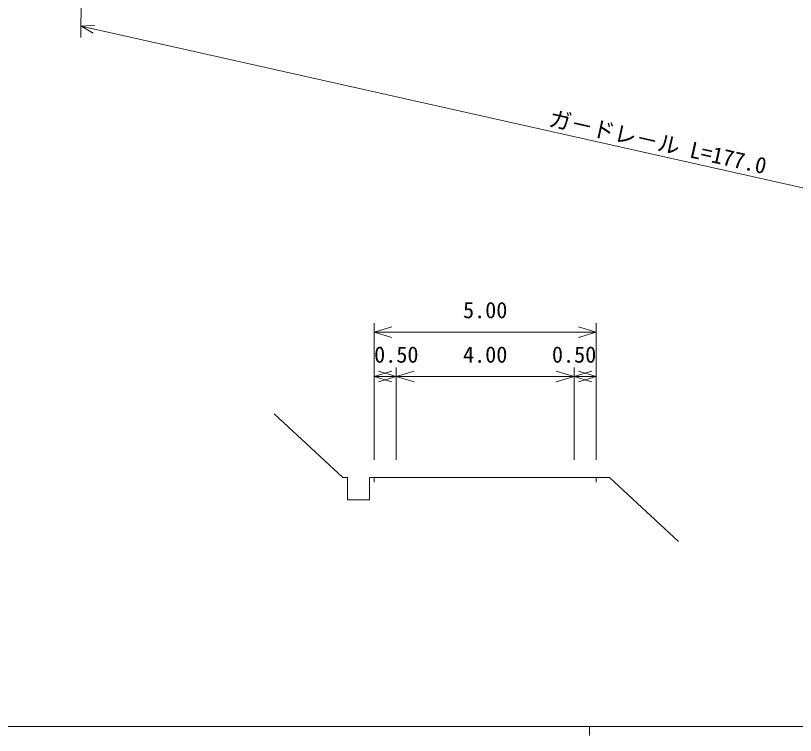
# Model space of a CAD drawing. Units: millimetres, scale not verified, with parts at other scales. Extents: x 40000 to 680000, y 20000 to 380000.
# Drawn here: x 203459 to 291176, y 204000 to 284969 of the extents above; entities that cross this region are included whole.
import ezdxf
from ezdxf.enums import TextEntityAlignment as Align

# ---------------------------------------------------------------- set-up
doc = ezdxf.new("R2010")
doc.units = ezdxf.units.MM
doc.header["$LTSCALE"] = 1000
for name, color, linetype, lineweight in [('M-BGD', 7, 'Continuous', 13), ('M-STR-HTXT', 7, 'Continuous', 13), ('M-TTL-BAND', 7, 'Continuous', 13)]:
    doc.layers.add(name, color=color, linetype=linetype, lineweight=lineweight)
doc.styles.add('ＭＳ ゴシック', font='')
doc.styles.get('ＭＳ ゴシック').set_extended_font_data('MS Gothic')

msp = doc.modelspace()

# ---------------------------------------------------------------- linework, layer by layer
at = {"layer": 'M-BGD'}
for p, q in [((240283, 232996), (232537, 240181)), ((240783, 232996), (240283, 232996)), ((240783, 232996), (240783, 230496)), ((243283, 232996), (243283, 230496)), ((243783, 232996), (243283, 232996)), ((246283, 232996), (243783, 232996)), ((243783, 232996), (243783, 232496)), ((246283, 232996), (266283, 232996)), ((268783, 232996), (266283, 232996)), ((268783, 232996), (268783, 232496)), ((268783, 232996), (270283, 232996)), ((278030, 225810), (270283, 232996)), ((240783, 230496), (243283, 230496))]:
    msp.add_line(p, q, dxfattribs=at)
at = {"layer": 'M-STR-HTXT'}
for p, q in [((210949, 315160), (210814, 282512)), ((210819, 283762), (212382, 283874)), ((210819, 283762), (348932, 252864)), ((210819, 283762), (212283, 283435)), ((210819, 283762), (212185, 282996)), ((243783, 234996), (243783, 250376)), ((268783, 234996), (268783, 250376)), ((243783, 249376), (245783, 249976)), ((243783, 249376), (245783, 248776)), ((243783, 249376), (268783, 249376)), ((268783, 249376), (266783, 249976)), ((268783, 249376), (266783, 248776)), ((243783, 244376), (245783, 244976)), ((246283, 244376), (244283, 244976)), ((246283, 234996), (246283, 245376)), ((246283, 244376), (248283, 244976)), ((266283, 244376), (264283, 244976)), ((266283, 234996), (266283, 245376)), ((266283, 244376), (268283, 244976)), ((268783, 244376), (266783, 244976)), ((243783, 244376), (246283, 244376)), ((243783, 244376), (245783, 243776)), ((246283, 244376), (244283, 243776)), ((246283, 244376), (248283, 243776)), ((246283, 244376), (266283, 244376)), ((266283, 244376), (264283, 243776)), ((266283, 244376), (268783, 244376)), ((266283, 244376), (268283, 243776)), ((268783, 244376), (266783, 243776))]:
    msp.add_line(p, q, dxfattribs=at)
at = {"layer": 'M-TTL-BAND'}
for p, q in [((40000, 205000), (579000, 205000)), ((268000, 205000), (268000, 204000))]:
    msp.add_line(p, q, dxfattribs=at)

# ---------------------------------------------------------------- texts
at = {"layer": 'M-STR-HTXT', "style": 'ＭＳ ゴシック'}
msp.add_text('ガ－ドレ－ル L=177.0', height=1833, rotation=347.39, dxfattribs=at).set_placement((275385, 269318), align=Align.BOTTOM_CENTER)
for s, p in [('5.00', (256283, 250376)), ('0.50', (246283, 245376)), ('4.00', (256283, 245376)), ('0.50', (266283, 245376))]:
    msp.add_text(s, height=1833, dxfattribs=at).set_placement(p, align=Align.BOTTOM_CENTER)

doc.saveas('drawing.dxf')
